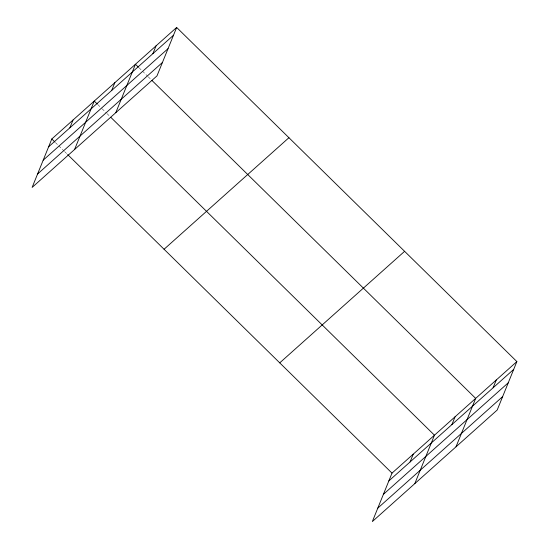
<?xml version="1.0" encoding="UTF-8"?>
<svg xmlns="http://www.w3.org/2000/svg" width="549" height="549" viewBox="0 0 549 549"><rect width="100%" height="100%" fill="white"/><g stroke="black" fill="none" stroke-linecap="round" stroke-linejoin="round"><path stroke-width="0.41" stroke-dasharray="2.75 2.06" d="M139.11 67.856L147.654 76.242M148.264 76.839L150.707 79.241M97.907 104.66L101.572 108.256M102.183 108.853L106.451 113.053M107.062 113.65L109.505 116.045M55.456 142.582L64 150.975M64.61 151.572L67.047 153.974"/><path stroke-width="0.82" d="M176.654 27.45L51.798 138.986L32.13 187.415L156.993 75.879L176.654 27.45L516.87 361.585L497.202 410.014L372.346 521.55L392.007 473.121L516.87 361.585M69.853 127.828L73.024 120.025M74.582 149.493L94.25 101.064L97.297 104.063M111.68 90.461L114.851 82.659M115.784 112.682L135.452 64.26L138.499 67.252M152.883 53.658L156.053 45.855M410.069 461.963L413.239 454.16M414.797 483.628L434.465 435.199L110.72 117.246M451.896 424.597L455.066 416.794M455.999 446.817L475.667 398.389L151.922 80.435M493.098 387.786L496.269 379.99M48.628 146.789L173.484 35.253M43.186 160.198L168.042 48.655M37.572 174.012L162.435 62.469M164.069 249.253L288.925 137.717M279.736 362.862L404.599 251.318M388.843 480.924L513.699 369.388M383.401 494.333L508.257 382.79M377.787 508.141L502.651 396.604M51.798 138.986L54.845 141.985M67.657 154.571L392.007 473.121"/></g></svg>
